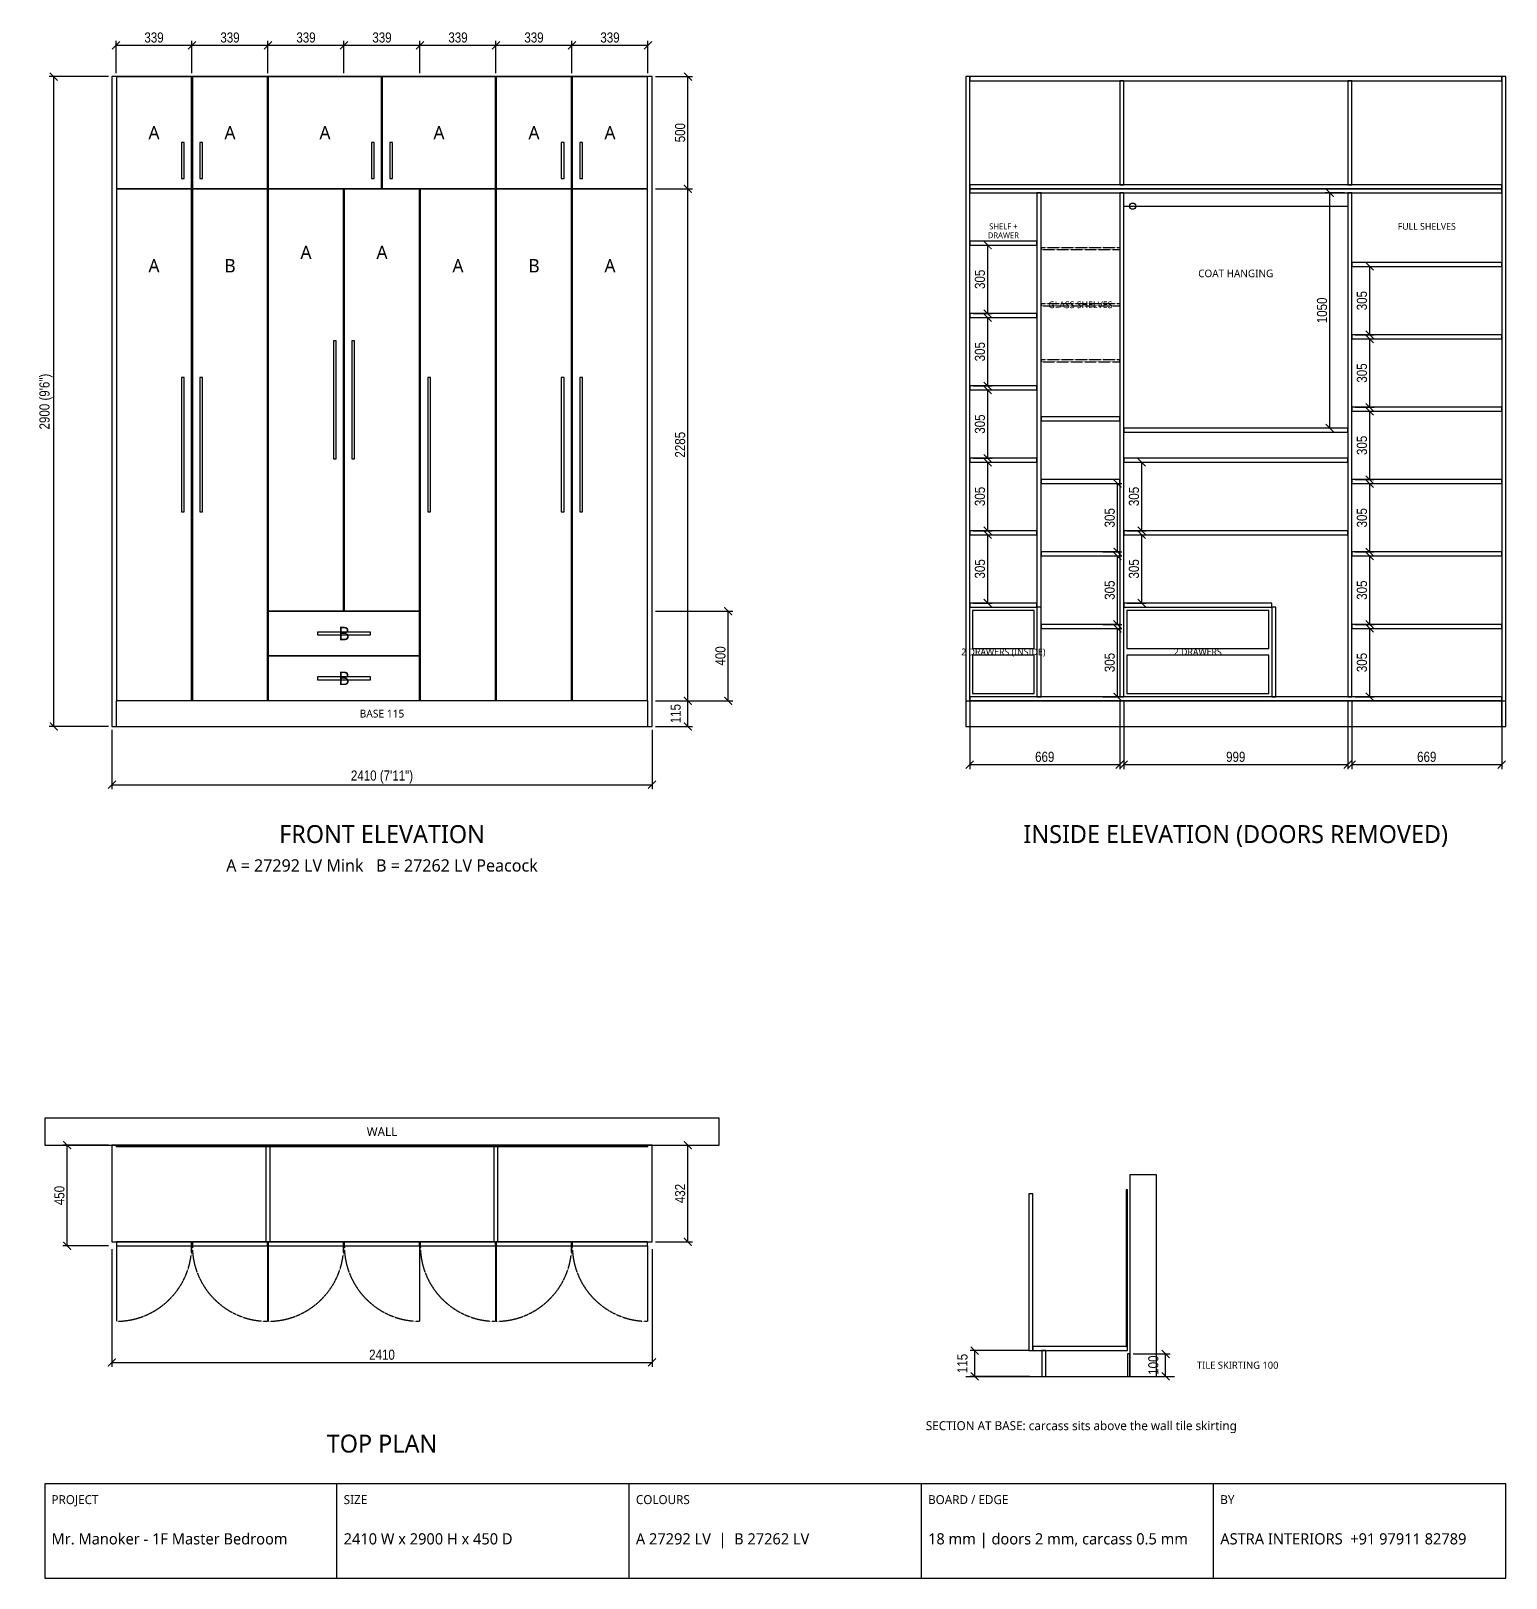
# Model space of a CAD drawing. Header units: millimetres. Extents: x -362 to 6221, y -3800 to 3104.
import ezdxf
from ezdxf.enums import TextEntityAlignment as Align

# ---------------------------------------------------------------- set-up
doc = ezdxf.new("R2010")
doc.units = ezdxf.units.MM
doc.linetypes.add('DASHED', pattern=[1.524, 1.27, -0.254])
for name, color, linetype in [('0-OUTLINE', 7, 'Continuous'), ('1-CARCASS', 7, 'Continuous'), ('10-TITLE', 7, 'Continuous'), ('2-DOOR-A-27292LV', 8, 'Continuous'), ('2-DOOR-B-27262LV', 5, 'Continuous'), ('4-HANDLE', 40, 'Continuous'), ('5-INTERNAL', 8, 'Continuous'), ('6-GLASS', 4, 'DASHED'), ('7-DIM', 1, 'Continuous'), ('8-TEXT', 7, 'Continuous'), ('9-WALL', 9, 'Continuous')]:
    doc.layers.add(name, color=color, linetype=linetype)
doc.styles.add('OpenSans', font='OpenSans-Regular.ttf')
doc.styles.add('OpenSansCondensed-Light', font='OpenSansCondensed-Light.ttf')
doc.dimstyles.new('EZDXF', dxfattribs={"dimtxt": 45, "dimasz": 35, "dimexe": 20, "dimexo": 15, "dimgap": 12, "dimtad": 1, "dimlfac": 100, "dimzin": 12, "dimdsep": 46, "dimtxsty": 'OpenSansCondensed-Light', "dimblk": 'ARCHTICK', "dimcen": 2.5, "dimazin": 3, "dimtfac": 0.5, "dimtmove": 2, "dimatfit": 3, "dimarcsym": 0})

# ---------------------------------------------------------------- blocks, each defined once
blk = doc.blocks.new('_ARCHTICK')
at = {"color": 0, "linetype": 'ByBlock', "const_width": 0.15}
blk.add_lwpolyline([(-0.5, -0.5), (0.5, 0.5)], dxfattribs=at)

msp = doc.modelspace()

# ---------------------------------------------------------------- linework, layer by layer
at = {"layer": '0-OUTLINE'}
for points in [[(0, 0), (2410, 0), (2410, 2900), (0, 2900)], [(3810, 0), (6220, 0), (6220, 2900), (3810, 2900)]]:
    msp.add_lwpolyline(points, close=True, dxfattribs=at)
at = {"layer": '1-CARCASS'}
for points in [[(3810, 115), (3828, 115), (3828, 2900), (3810, 2900)], [(3828, 2882), (6202, 2882), (6202, 2900), (3828, 2900)], [(6202, 115), (6220, 115), (6220, 2900), (6202, 2900)], [(4497.28571, 2418), (4515.28571, 2418), (4515.28571, 2882), (4497.28571, 2882)], [(5514.71429, 2418), (5532.71429, 2418), (5532.71429, 2882), (5514.71429, 2882)], [(3828, 2400), (6202, 2400), (6202, 2418), (3828, 2418)], [(3828, 2382), (6202, 2382), (6202, 2400), (3828, 2400)], [(4128, 133), (4146, 133), (4146, 2382), (4128, 2382)], [(4497.28571, 133), (4515.28571, 133), (4515.28571, 2382), (4497.28571, 2382)], [(5514.71429, 133), (5532.71429, 133), (5532.71429, 2382), (5514.71429, 2382)], [(4128, 133), (4146, 133), (4146, 533), (4128, 533)], [(5175.57143, 133), (5193.57143, 133), (5193.57143, 533), (5175.57143, 533)], [(18, 0), (2392, 0), (2392, 115), (18, 115)], [(3828, 115), (6202, 115), (6202, 133), (3828, 133)], [(0, -2300), (2410, -2300), (2410, -1868), (0, -1868)], [(687.28571, -2300), (705.28571, -2300), (705.28571, -1874), (687.28571, -1874)], [(1704.71429, -2300), (1722.71429, -2300), (1722.71429, -1874), (1704.71429, -1874)], [(4110, -2785), (4532, -2785), (4532, -2767), (4110, -2767)], [(4150, -2900), (4168, -2900), (4168, -2785), (4150, -2785)]]:
    msp.add_lwpolyline(points, close=True, dxfattribs=at)
at = {"layer": '10-TITLE'}
for p, q in [((1004, -3800), (1004, -3380)), ((2308, -3800), (2308, -3380)), ((3612, -3800), (3612, -3380)), ((4916, -3800), (4916, -3380))]:
    msp.add_line(p, q, dxfattribs=at)
msp.add_lwpolyline([(-300, -3800), (6220, -3800), (6220, -3380), (-300, -3380)], close=True, dxfattribs=at)
at = {"layer": '2-DOOR-A-27292LV'}
for points in [[(19.5, 2401.5), (355.64286, 2401.5), (355.64286, 2898.5), (19.5, 2898.5)], [(358.64286, 2401.5), (694.78571, 2401.5), (694.78571, 2898.5), (358.64286, 2898.5)], [(697.78571, 2401.5), (1203.5, 2401.5), (1203.5, 2898.5), (697.78571, 2898.5)], [(1206.5, 2401.5), (1712.21429, 2401.5), (1712.21429, 2898.5), (1206.5, 2898.5)], [(1715.21429, 2401.5), (2051.35714, 2401.5), (2051.35714, 2898.5), (1715.21429, 2898.5)], [(2054.35714, 2401.5), (2390.5, 2401.5), (2390.5, 2898.5), (2054.35714, 2898.5)], [(19.5, 116.5), (355.64286, 116.5), (355.64286, 2398.5), (19.5, 2398.5)], [(697.78571, 516.5), (1033.92857, 516.5), (1033.92857, 2398.5), (697.78571, 2398.5)], [(1036.92857, 516.5), (1373.07143, 516.5), (1373.07143, 2398.5), (1036.92857, 2398.5)], [(1376.07143, 116.5), (1712.21429, 116.5), (1712.21429, 2398.5), (1376.07143, 2398.5)], [(2054.35714, 116.5), (2390.5, 116.5), (2390.5, 2398.5), (2054.35714, 2398.5)], [(4092, -2785), (4110, -2785), (4110, -2085), (4092, -2085)], [(19.5, -2318), (355.64286, -2318), (355.64286, -2300), (19.5, -2300)], [(697.78571, -2318), (1033.92857, -2318), (1033.92857, -2300), (697.78571, -2300)], [(1036.92857, -2318), (1373.07143, -2318), (1373.07143, -2300), (1036.92857, -2300)], [(1376.07143, -2318), (1712.21429, -2318), (1712.21429, -2300), (1376.07143, -2300)], [(2054.35714, -2318), (2390.5, -2318), (2390.5, -2300), (2054.35714, -2300)]]:
    msp.add_lwpolyline(points, close=True, dxfattribs=at)
at = {"layer": '2-DOOR-B-27262LV'}
for points in [[(358.64286, 116.5), (694.78571, 116.5), (694.78571, 2398.5), (358.64286, 2398.5)], [(1715.21429, 116.5), (2051.35714, 116.5), (2051.35714, 2398.5), (1715.21429, 2398.5)], [(697.78571, 316.5), (1373.07143, 316.5), (1373.07143, 513.5), (697.78571, 513.5)], [(697.78571, 116.5), (1373.07143, 116.5), (1373.07143, 313.5), (697.78571, 313.5)], [(358.64286, -2318), (694.78571, -2318), (694.78571, -2300), (358.64286, -2300)], [(1715.21429, -2318), (2051.35714, -2318), (2051.35714, -2300), (1715.21429, -2300)]]:
    msp.add_lwpolyline(points, close=True, dxfattribs=at)
at = {"layer": '4-HANDLE'}
for points in [[(309.64286, 2445.75), (321.64286, 2445.75), (321.64286, 2605.75), (309.64286, 2605.75)], [(392.64286, 2445.75), (404.64286, 2445.75), (404.64286, 2605.75), (392.64286, 2605.75)], [(1157.5, 2445.75), (1169.5, 2445.75), (1169.5, 2605.75), (1157.5, 2605.75)], [(1240.5, 2445.75), (1252.5, 2445.75), (1252.5, 2605.75), (1240.5, 2605.75)], [(2005.35714, 2445.75), (2017.35714, 2445.75), (2017.35714, 2605.75), (2005.35714, 2605.75)], [(2088.35714, 2445.75), (2100.35714, 2445.75), (2100.35714, 2605.75), (2088.35714, 2605.75)], [(987.92857, 1194.02), (999.92857, 1194.02), (999.92857, 1720.98), (987.92857, 1720.98)], [(1070.92857, 1194.02), (1082.92857, 1194.02), (1082.92857, 1720.98), (1070.92857, 1720.98)], [(309.64286, 957.5), (321.64286, 957.5), (321.64286, 1557.5), (309.64286, 1557.5)], [(392.64286, 957.5), (404.64286, 957.5), (404.64286, 1557.5), (392.64286, 1557.5)], [(1410.07143, 957.5), (1422.07143, 957.5), (1422.07143, 1557.5), (1410.07143, 1557.5)], [(2005.35714, 957.5), (2017.35714, 957.5), (2017.35714, 1557.5), (2005.35714, 1557.5)], [(2088.35714, 957.5), (2100.35714, 957.5), (2100.35714, 1557.5), (2088.35714, 1557.5)], [(917.25357, 409), (1153.60357, 409), (1153.60357, 421), (917.25357, 421)], [(917.25357, 209), (1153.60357, 209), (1153.60357, 221), (917.25357, 221)]]:
    msp.add_lwpolyline(points, close=True, dxfattribs=at)
at = {"layer": '5-INTERNAL'}
for p, q in [((4515.28571, 2322), (5514.71429, 2322)), ((19.5, -2318), (19.5, -2654.14286)), ((694.78571, -2318), (694.78571, -2654.14286)), ((697.78571, -2318), (697.78571, -2654.14286)), ((1373.07143, -2318), (1373.07143, -2654.14286)), ((1712.21429, -2318), (1712.21429, -2654.14286)), ((1715.21429, -2318), (1715.21429, -2654.14286)), ((2390.5, -2318), (2390.5, -2654.14286))]:
    msp.add_line(p, q, dxfattribs=at)
for points in [[(3828, 2148), (4128, 2148), (4128, 2166), (3828, 2166)], [(5532.71429, 2053), (6202, 2053), (6202, 2071), (5532.71429, 2071)], [(3828, 1825), (4128, 1825), (4128, 1843), (3828, 1843)], [(5532.71429, 1730), (6202, 1730), (6202, 1748), (5532.71429, 1748)], [(3828, 1502), (4128, 1502), (4128, 1520), (3828, 1520)], [(4146, 1364), (4497.28571, 1364), (4497.28571, 1382), (4146, 1382)], [(5532.71429, 1407), (6202, 1407), (6202, 1425), (5532.71429, 1425)], [(4515.28571, 1314), (5514.71429, 1314), (5514.71429, 1332), (4515.28571, 1332)], [(3828, 1179), (4128, 1179), (4128, 1197), (3828, 1197)], [(4515.28571, 1179), (5514.71429, 1179), (5514.71429, 1197), (4515.28571, 1197)], [(4146, 1084), (4497.28571, 1084), (4497.28571, 1102), (4146, 1102)], [(5532.71429, 1084), (6202, 1084), (6202, 1102), (5532.71429, 1102)], [(3828, 856), (4128, 856), (4128, 874), (3828, 874)], [(4515.28571, 856), (5514.71429, 856), (5514.71429, 874), (4515.28571, 874)], [(4146, 761), (4497.28571, 761), (4497.28571, 779), (4146, 779)], [(5532.71429, 761), (6202, 761), (6202, 779), (5532.71429, 779)], [(3828, 533), (4128, 533), (4128, 551), (3828, 551)], [(3841, 348), (4115, 348), (4115, 518), (3841, 518)], [(4515.28571, 533), (5175.57143, 533), (5175.57143, 551), (4515.28571, 551)], [(4528.28571, 348), (5162.57143, 348), (5162.57143, 518), (4528.28571, 518)], [(4146, 438), (4497.28571, 438), (4497.28571, 456), (4146, 456)], [(5532.71429, 438), (6202, 438), (6202, 456), (5532.71429, 456)], [(3841, 148), (4115, 148), (4115, 318), (3841, 318)], [(4528.28571, 148), (5162.57143, 148), (5162.57143, 318), (4528.28571, 318)], [(3828, 0), (6202, 0), (6202, 115), (3828, 115)], [(18, -1874), (2392, -1874), (2392, -1868), (18, -1868)], [(4526, -2767), (4532, -2767), (4532, -2067), (4526, -2067)]]:
    msp.add_lwpolyline(points, close=True, dxfattribs=at)
msp.add_circle((4555.28571, 2322), 14, dxfattribs=at)
at = {"layer": '6-GLASS'}
for points in [[(4146, 2128), (4497.28571, 2128), (4497.28571, 2136), (4146, 2136)], [(4146, 1878), (4497.28571, 1878), (4497.28571, 1886), (4146, 1886)], [(4146, 1628), (4497.28571, 1628), (4497.28571, 1636), (4146, 1636)]]:
    msp.add_lwpolyline(points, close=True, dxfattribs=at)
for centre, start, end in [((19.5, -2318), 270, 360), ((694.78571, -2318), 180, 270), ((697.78571, -2318), 270, 360), ((1373.07143, -2318), 180, 270), ((1712.21429, -2318), 180, 270), ((1715.21429, -2318), 270, 360), ((2390.5, -2318), 180, 270)]:
    msp.add_arc(centre, 336.14286, start, end, dxfattribs=at)
at = {"layer": '9-WALL'}
msp.add_line((3810, -2900), (4742, -2900), dxfattribs=at)
for points in [[(-300, -1868), (2710, -1868), (2710, -1748), (-300, -1748)], [(4542, -2900), (4662, -2900), (4662, -2000), (4542, -2000)], [(4532, -2900), (4542, -2900), (4542, -2800), (4532, -2800)]]:
    msp.add_lwpolyline(points, close=True, dxfattribs=at)

# ---------------------------------------------------------------- texts
at = {"layer": '10-TITLE', "style": 'OpenSans'}
for s, height, p in [('PROJECT', 40, (-270, -3470)), ('SIZE', 40, (1034, -3470)), ('COLOURS', 40, (2338, -3470)), ('BOARD / EDGE', 40, (3642, -3470)), ('BY', 40, (4946, -3470)), ('Mr. Manoker - 1F Master Bedroom', 50, (-270, -3650)), ('2410 W x 2900 H x 450 D', 50, (1034, -3650)), ('A 27292 LV  |  B 27262 LV', 50, (2338, -3650)), ('18 mm | doors 2 mm, carcass 0.5 mm', 50, (3642, -3650)), ('ASTRA INTERIORS  +91 97911 82789', 50, (4946, -3650))]:
    msp.add_text(s, height=height, dxfattribs=at).set_placement(p)
at = {"layer": '8-TEXT', "style": 'OpenSans'}
for s, height, p in [('A', 60, (187.57143, 2650)), ('A', 60, (526.71429, 2650)), ('A', 60, (950.64286, 2650)), ('A', 60, (1459.35714, 2650)), ('A', 60, (1883.28571, 2650)), ('A', 60, (2222.42857, 2650)), ('SHELF +', 26, (3978, 2232)), ('FULL SHELVES', 30, (5867.35714, 2232)), ('A', 60, (865.85714, 2116.2)), ('A', 60, (1205, 2116.2)), ('DRAWER', 26, (3978, 2192)), ('A', 60, (187.57143, 2056.2)), ('B', 60, (526.71429, 2056.2)), ('A', 60, (1544.14286, 2056.2)), ('B', 60, (1883.28571, 2056.2)), ('A', 60, (2222.42857, 2056.2)), ('COAT HANGING', 34, (5015, 2022)), ('GLASS SHELVES', 30, (4321.64286, 1882)), ('B', 60, (1035.42857, 415)), ('2 DRAWERS (INSIDE)', 30, (3978, 333)), ('2 DRAWERS', 30, (4845.42857, 333)), ('B', 60, (1035.42857, 215)), ('BASE 115', 35, (1205, 57.5)), ('FRONT ELEVATION', 80, (1205, -480)), ('INSIDE ELEVATION (DOORS REMOVED)', 80, (5015, -480)), ('A = 27292 LV Mink   B = 27262 LV Peacock', 55, (1205, -620)), ('WALL', 40, (1205, -1808)), ('SECTION AT BASE: carcass sits above the wall tile skirting', 40, (4326, -3120)), ('TOP PLAN', 80, (1205, -3200))]:
    msp.add_text(s, height=height, dxfattribs=at).set_placement(p, align=Align.MIDDLE_CENTER)
msp.add_text('TILE SKIRTING 100', height=32, dxfattribs=at).set_placement((4842, -2850), align=Align.MIDDLE_LEFT)

# ---------------------------------------------------------------- dimensions: what is measured, and where the dimension line sits
at = {"layer": '7-DIM'}
for base, p1, p2, text in [((18, 3040), (18, 2900), (357.14286, 2900), '339'), ((357.14286, 3040), (357.14286, 2900), (696.28571, 2900), '339'), ((696.28571, 3040), (696.28571, 2900), (1035.42857, 2900), '339'), ((1035.42857, 3040), (1035.42857, 2900), (1374.57143, 2900), '339'), ((1374.57143, 3040), (1374.57143, 2900), (1713.71429, 2900), '339'), ((1713.71429, 3040), (1713.71429, 2900), (2052.85714, 2900), '339'), ((2052.85714, 3040), (2052.85714, 2900), (2392, 2900), '339'), ((3828, -170), (3828, 133), (4497.28571, 133), '669'), ((4515.28571, -170), (4515.28571, 133), (5514.71429, 133), '999'), ((5532.71429, -170), (5532.71429, 133), (6202, 133), '669'), ((0, -260), (0, 0), (2410, 0), '2410 (7\'11")'), ((0, -2838), (0, -2318), (2410, -2318), '2410')]:
    msp.add_linear_dim(base=base, p1=p1, p2=p2, text=text, dimstyle='EZDXF', dxfattribs=at).render()
for base, p1, p2, text in [((-260, 0), (0, 0), (0, 2900), '2900 (9\'6")'), ((2570, 2400), (2410, 2400), (2410, 2900), '500'), ((2570, 115), (2410, 115), (2410, 2400), '2285'), ((5434.71429, 1332), (5514.71429, 1332), (5514.71429, 2382), '1050'), ((3908, 1843), (3828, 1843), (3828, 2148), '305'), ((5612.71429, 1748), (5532.71429, 1748), (5532.71429, 2053), '305'), ((3908, 1520), (3828, 1520), (3828, 1825), '305'), ((5612.71429, 1425), (5532.71429, 1425), (5532.71429, 1730), '305'), ((3908, 1197), (3828, 1197), (3828, 1502), '305'), ((5612.71429, 1102), (5532.71429, 1102), (5532.71429, 1407), '305'), ((3908, 874), (3828, 874), (3828, 1179), '305'), ((4595.28571, 874), (4515.28571, 874), (4515.28571, 1179), '305'), ((4487.28571, 779), (4407.28571, 779), (4407.28571, 1084), '305'), ((5612.71429, 779), (5532.71429, 779), (5532.71429, 1084), '305'), ((3908, 551), (3828, 551), (3828, 856), '305'), ((4595.28571, 551), (4515.28571, 551), (4515.28571, 856), '305'), ((4487.28571, 456), (4407.28571, 456), (4407.28571, 761), '305'), ((5612.71429, 456), (5532.71429, 456), (5532.71429, 761), '305'), ((2750, 115), (2410, 115), (2410, 515), '400'), ((4487.28571, 133), (4407.28571, 133), (4407.28571, 438), '305'), ((5612.71429, 133), (5532.71429, 133), (5532.71429, 438), '305'), ((2570, 0), (2410, 0), (2410, 115), '115'), ((-200, -2318), (0, -2318), (0, -1868), '450'), ((2570, -2300), (2410, -2300), (2410, -1868), '432'), ((3850, -2900), (4110, -2900), (4110, -2785), '115'), ((4702, -2900), (4542, -2900), (4542, -2800), '100')]:
    msp.add_linear_dim(base=base, p1=p1, p2=p2, angle=90, text=text, dimstyle='EZDXF', dxfattribs=at).render()

doc.saveas('drawing.dxf')
